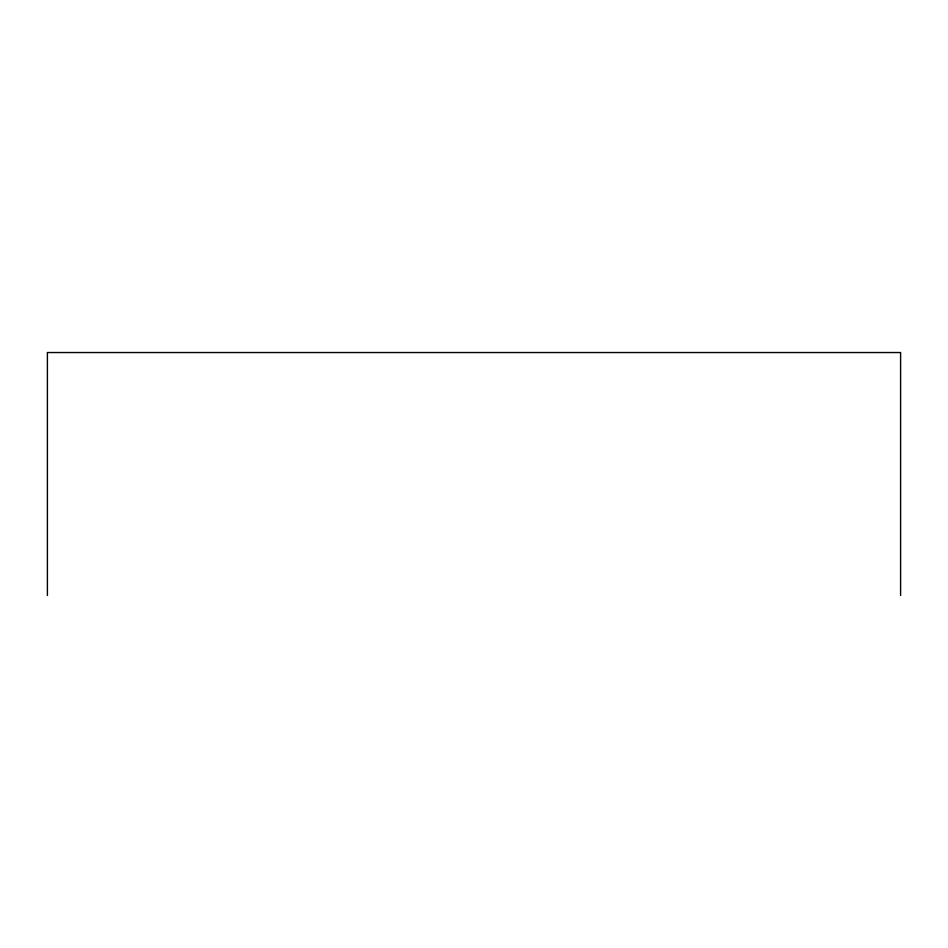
<?xml version="1.0" encoding="UTF-8"?>
<svg xmlns="http://www.w3.org/2000/svg" width="948" height="948" viewBox="0 0 948 948"><rect width="100%" height="100%" fill="white"/><g stroke="black" fill="none" stroke-linecap="round" stroke-linejoin="round"><path stroke-width="1.42" d="M900.6 595.462L900.6 352.538L47.4 352.538L47.4 595.462"/></g></svg>
